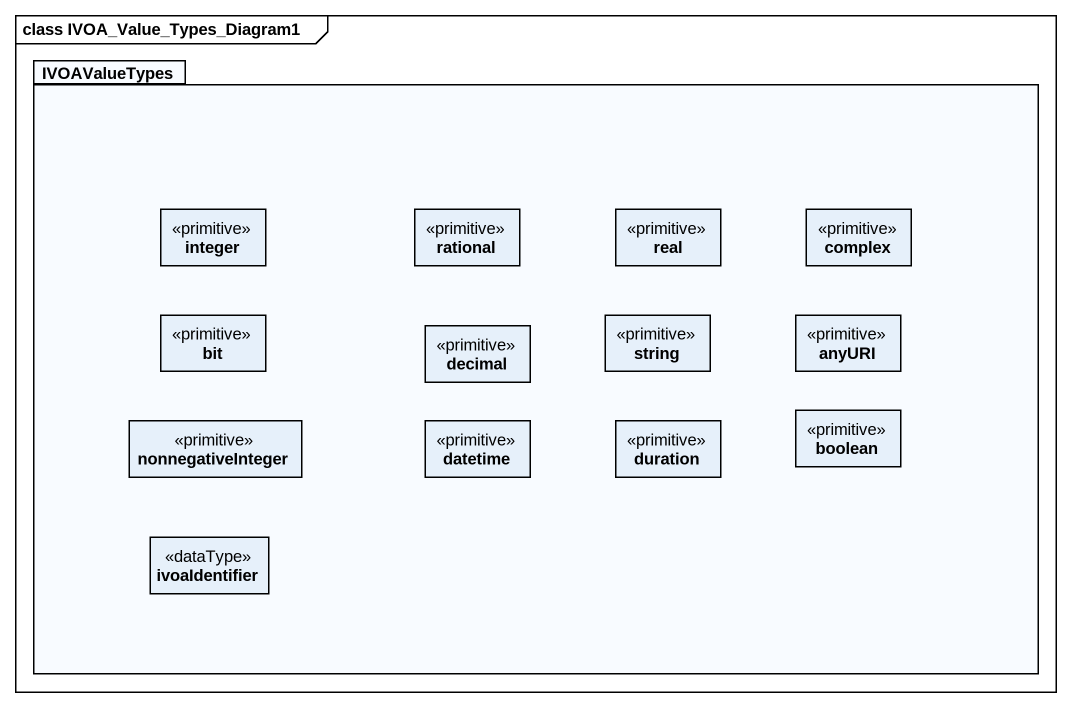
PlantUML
@startuml
mainframe class IVOA_Value_Types_Diagram1
hide circle
hide empty members
package IVOAValueTypes {
  class integer <<primitive>>
  class rational <<primitive>>
  class real <<primitive>>
  class complex <<primitive>>
  class bit <<primitive>>
  class decimal <<primitive>>
  class string <<primitive>>
  class anyURI <<primitive>>
  class nonnegativeInteger <<primitive>>
  class datetime <<primitive>>
  class duration <<primitive>>
  class boolean <<primitive>>
  class ivoaIdentifier <<dataType>>
}
@enduml
